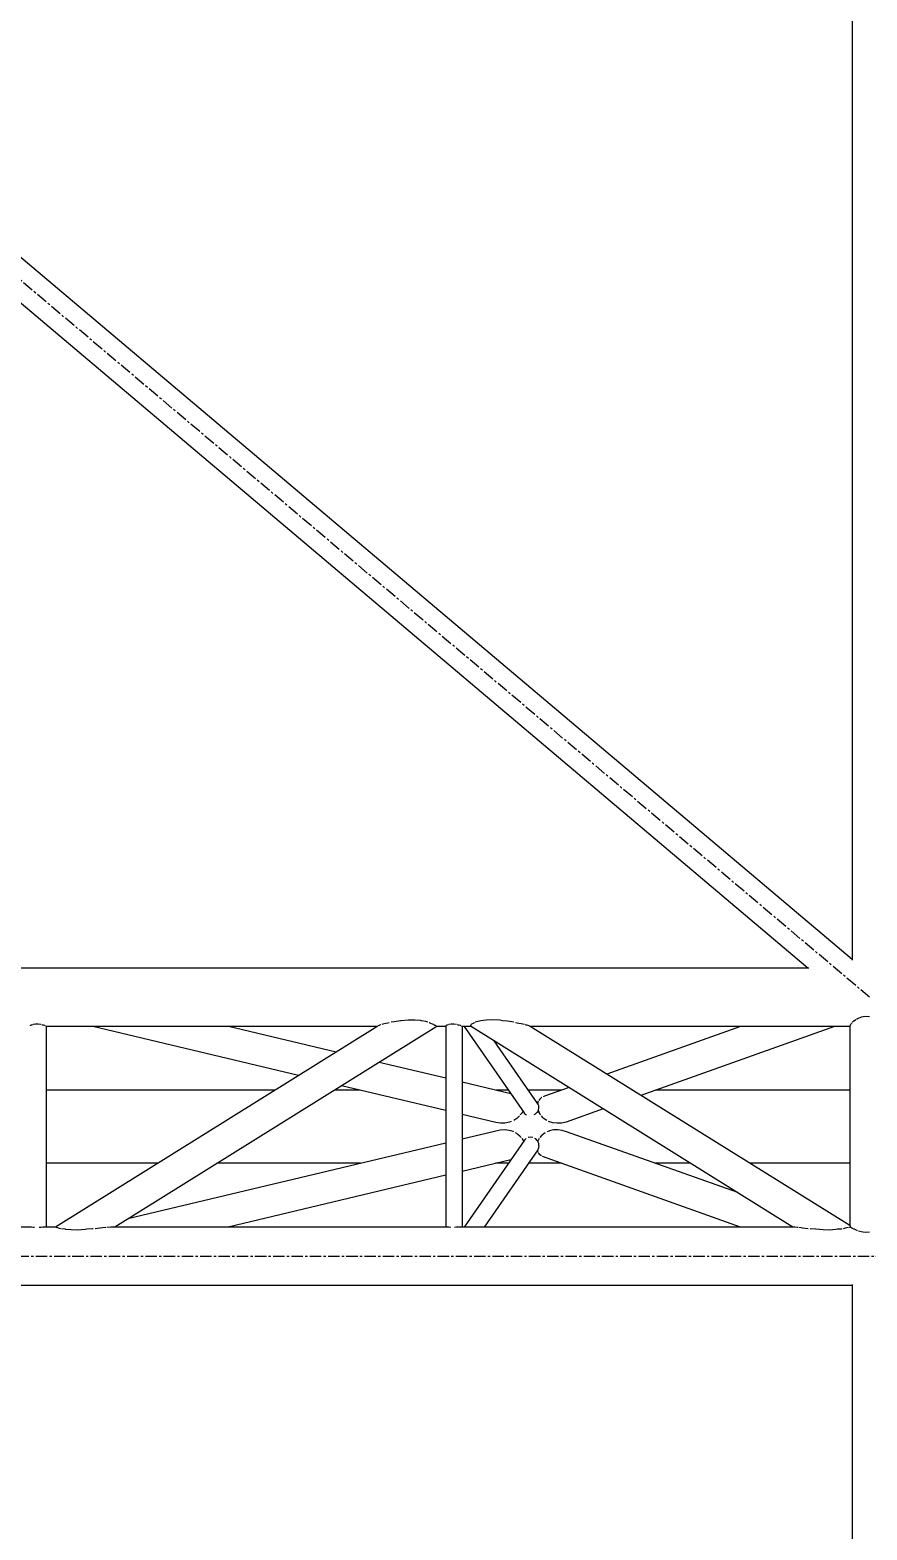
# Model space of a CAD drawing. Header units: millimetres. Extents: x 5143 to 30813, y 232 to 21408.
# Drawn here: x 9513 to 10095, y 15460 to 16503 of the extents above; entities that cross this region are included whole.
import ezdxf

# ---------------------------------------------------------------- set-up
doc = ezdxf.new("R2010")
doc.units = ezdxf.units.MM
doc.header["$LTSCALE"] = 0.25
doc.linetypes.add('CENTER', pattern=[50.8, 31.75, -6.35, 6.35, -6.35])
doc.linetypes.add('XKITLINE00', pattern=[0])

msp = doc.modelspace()

# ---------------------------------------------------------------- linework, layer by layer
at = {"color": 8, "linetype": 'CENTER'}
for p, q in [((10096.4, 15830.3), (8366.9, 17290.3)), ((9008.6, 15650.3), (10454.1, 15650.3))]:
    msp.add_line(p, q, dxfattribs=at)
at = {"color": 8, "linetype": 'XKITLINE00'}
for p, q in [((10084.2, 17265.7), (10084.2, 15856.1)), ((10084.2, 15856.5), (9245.9, 16564.2)), ((10053.5, 15850.6), (9225.2, 16549.8)), ((10054.1, 15850.6), (9008.6, 15850.6)), ((9512.8, 15810.6), (9512.6, 15810.4)), ((9513.3, 15810.8), (9512.8, 15810.6)), ((9513.6, 15811), (9513.3, 15810.8)), ((9514.2, 15811.2), (9513.6, 15811)), ((9514.9, 15811.3), (9514.8, 15811.3)), ((9516.4, 15811.6), (9514.9, 15811.3)), ((9518.2, 15811.5), (9516.4, 15811.6)), ((9520, 15811.3), (9518.2, 15811.5)), ((9521.6, 15810.9), (9520.7, 15811.2)), ((9522, 15810.8), (9521.6, 15810.9)), ((9522.8, 15810.6), (9522, 15810.8)), ((9523.3, 15810.4), (9522.8, 15810.6)), ((9523.6, 15810.2), (9523.5, 15810.3)), ((9523.6, 15810.2), (9523.8, 15810.1)), ((9523.9, 15810), (9523.8, 15810.1)), ((9754, 15810), (9523.9, 15810)), ((9523.9, 15810), (9523.9, 15670.6)), ((9754.5, 15810.3), (9530.2, 15670.6)), ((9699.3, 15775.9), (9556.2, 15810)), ((9795.4, 15810), (9571.5, 15670.6)), ((9725.4, 15792.2), (9650.7, 15810)), ((9755.4, 15810.7), (9754.7, 15810.4)), ((9755.5, 15810.8), (9755.4, 15810.7)), ((9756.6, 15811.2), (9755.5, 15810.8)), ((9757.9, 15811.6), (9757.2, 15811.3)), ((9760.1, 15812.1), (9757.9, 15811.6)), ((9761.5, 15812.4), (9760.1, 15812.1)), ((9762.3, 15812.6), (9761.5, 15812.4)), ((9765.9, 15813.3), (9763.7, 15812.9)), ((9770.1, 15813.9), (9765.9, 15813.3)), ((9770.7, 15814), (9770.1, 15813.9)), ((9775.6, 15814.5), (9770.7, 15814)), ((9780.2, 15814.5), (9775.6, 15814.5)), ((9784.2, 15814.1), (9780.2, 15814.5)), ((9784.8, 15813.9), (9784.2, 15814.1)), ((9787.7, 15813.4), (9784.8, 15813.9)), ((9789.3, 15812.9), (9787.7, 15813.4)), ((9790.4, 15812.6), (9790.2, 15812.6)), ((9791.2, 15812.1), (9790.4, 15812.6)), ((9792.5, 15811.7), (9791.2, 15812.1)), ((9793.1, 15811.3), (9792.5, 15811.7)), ((9793.9, 15810.8), (9793.4, 15811.2)), ((9793.9, 15810.8), (9794, 15810.8)), ((9794.9, 15810.4), (9794, 15810.8)), ((9795, 15810.3), (9795.1, 15810.1)), ((9795.4, 15810), (9795.1, 15810.1)), ((9801.6, 15810), (9795.3, 15810)), ((9801.6, 15810.3), (9801.6, 15810.2)), ((9801.6, 15810.2), (9801.6, 15670.6)), ((9801.9, 15810.6), (9801.7, 15810.4)), ((9802.4, 15810.8), (9801.9, 15810.6)), ((9802.7, 15811), (9802.4, 15810.8)), ((9803.3, 15811.2), (9802.7, 15811)), ((9803.9, 15811.4), (9803.8, 15811.3)), ((9805.5, 15811.6), (9803.9, 15811.4)), ((9807.3, 15811.6), (9805.5, 15811.6)), ((9809.1, 15811.4), (9807.3, 15811.6)), ((9809.2, 15811.3), (9809.1, 15811.4)), ((9810.6, 15811), (9809.9, 15811.2)), ((9811.1, 15810.8), (9810.6, 15811)), ((9811.9, 15810.6), (9811.1, 15810.8)), ((9812.4, 15810.4), (9811.9, 15810.6)), ((9812.7, 15810.2), (9812.6, 15810.3)), ((9812.7, 15810.2), (9812.8, 15810.1)), ((9813, 15810), (9812.8, 15810.1)), ((9819.2, 15810), (9813, 15810)), ((9813, 15810), (9813, 15670.6)), ((9814.4, 15810), (9856.1, 15749.9)), ((9819.2, 15810.8), (9818.9, 15810.7)), ((9818.9, 15810.7), (9818.9, 15810.4)), ((9818.9, 15810.3), (9818.9, 15810.2)), ((10043.1, 15670.6), (9818.9, 15810.2)), ((9819.4, 15811.2), (9819.2, 15810.8)), ((9819.6, 15811.5), (9819.4, 15811.3)), ((9820.8, 15812.1), (9819.6, 15811.5)), ((9821, 15812.4), (9820.8, 15812.1)), ((9821.6, 15812.6), (9821, 15812.4)), ((9823, 15813.3), (9822.1, 15812.9)), ((9826, 15814), (9823, 15813.3)), ((9829.7, 15814.5), (9826, 15814)), ((9834.1, 15814.6), (9829.7, 15814.5)), ((9839.3, 15814.3), (9834.1, 15814.6)), ((9841.1, 15814), (9839.3, 15814.3)), ((9844.5, 15813.6), (9841.1, 15814)), ((9849.1, 15812.9), (9844.5, 15813.6)), ((9852.5, 15812.1), (9850.2, 15812.6)), ((9854.1, 15811.9), (9852.5, 15812.1)), ((9856.3, 15811.3), (9854.1, 15811.9)), ((9857.6, 15811), (9857, 15811.2)), ((9858.2, 15810.8), (9857.6, 15811)), ((9859.7, 15810.4), (9858.2, 15810.8)), ((9859.8, 15810.4), (9859.7, 15810.4)), ((9860.3, 15810.1), (9860, 15810.3)), ((9860.4, 15810), (9860.3, 15810.1)), ((10082.7, 15671.6), (9860.4, 15810)), ((10082.7, 15810), (9860.5, 15810)), ((10006.7, 15810), (9913.7, 15776.9)), ((10072, 15810), (9937.4, 15762.1)), ((10082.9, 15810.8), (10082.7, 15810.5)), ((10082.7, 15810.5), (10082.7, 15671.5)), ((10083, 15811.2), (10082.9, 15810.8)), ((10083.1, 15811.4), (10083, 15811.3)), ((10083.8, 15812.1), (10083.1, 15811.4)), ((10084.1, 15812.6), (10083.8, 15812.1)), ((10084.1, 15812.6), (10084.1, 15812.6)), ((10085.7, 15814), (10084.4, 15812.9)), ((10085.8, 15814), (10085.7, 15814)), ((10086.7, 15814.6), (10085.8, 15814)), ((10087.9, 15815.4), (10087.2, 15814.9)), ((10090.5, 15816.4), (10087.9, 15815.4)), ((10093.3, 15817), (10090.5, 15816.4)), ((10096.4, 15816.8), (10093.3, 15817)), ((9835.2, 15800.1), (9865.5, 15756.2)), ((9801.6, 15774), (9755.3, 15785)), ((9682.9, 15765.7), (9523.9, 15765.7)), ((9742.1, 15765.7), (9724.2, 15765.7)), ((9801.6, 15751.5), (9729.1, 15768.8)), ((9846.8, 15763.2), (9813, 15771.3)), ((9845.1, 15765.7), (9836.6, 15765.7)), ((9882.1, 15765.7), (9859, 15765.7)), ((9887.4, 15767.5), (9870.4, 15761.5)), ((10082.7, 15765.7), (9947.4, 15765.7)), ((9865.7, 15756.9), (9865.5, 15756.3)), ((9865.5, 15756.2), (9865.9, 15755.5)), ((9865.8, 15757.6), (9865.7, 15756.9)), ((9866, 15758), (9865.8, 15757.6)), ((9865.9, 15755.5), (9866.1, 15755.1)), ((9866.1, 15755.1), (9866.2, 15753.6)), ((9866.8, 15759.2), (9866.3, 15758.5)), ((9867.3, 15759.7), (9866.8, 15759.2)), ((9868.3, 15760.6), (9867.3, 15759.7)), ((9868.4, 15760.6), (9868.3, 15760.6)), ((9870.4, 15761.5), (9869.3, 15761)), ((9836.5, 15743.2), (9813, 15748.8)), ((9851, 15746), (9848.9, 15744.6)), ((9851.2, 15746.3), (9851, 15746)), ((9853, 15747.8), (9851.2, 15746.3)), ((9854.7, 15750), (9853.5, 15748.5)), ((9855.3, 15751.1), (9854.7, 15750.1)), ((9854.7, 15750.1), (9854.7, 15750)), ((9857.3, 15748.7), (9856.1, 15749.9)), ((9857.9, 15748.5), (9857.3, 15748.7)), ((9863.9, 15749), (9863, 15748.5)), ((9865.1, 15750.1), (9863.9, 15749)), ((9865.2, 15750.2), (9865.1, 15750.1)), ((9865.9, 15751.3), (9865.2, 15750.2)), ((9866, 15751.8), (9865.9, 15751.3)), ((9865.9, 15751.3), (9865.9, 15751.3)), ((9865.9, 15751.3), (9866.6, 15750.1)), ((9866.2, 15753.4), (9866, 15751.8)), ((9866.2, 15753.6), (9866.2, 15753.4)), ((9866.6, 15750.1), (9867, 15749.1)), ((9867, 15749.1), (9867.5, 15748.5)), ((9868, 15747.8), (9868.6, 15747)), ((9869.5, 15746.3), (9868.6, 15747)), ((9870.7, 15745.3), (9869.5, 15746.3)), ((9871.9, 15744.6), (9870.7, 15745.3)), ((9911.1, 15752.8), (9885.3, 15743.6)), ((9839.5, 15738), (9813, 15731.7)), ((9839.7, 15742.7), (9836.5, 15743.2)), ((9842.6, 15738.2), (9839.5, 15738)), ((9842.8, 15742.8), (9839.7, 15742.7)), ((9845.7, 15737.8), (9842.6, 15738.2)), ((9845.9, 15743.4), (9842.8, 15742.8)), ((9848.5, 15736.9), (9845.7, 15737.8)), ((9847.2, 15743.9), (9845.9, 15743.4)), ((9848.9, 15736.7), (9848.5, 15736.9)), ((9851, 15735.5), (9850.1, 15736)), ((9852.1, 15734.6), (9851, 15735.5)), ((9853.1, 15733.8), (9852.1, 15734.6)), ((9868.8, 15734.6), (9867.1, 15732.8)), ((9868.9, 15734.6), (9868.8, 15734.6)), ((9870.7, 15736), (9868.9, 15734.6)), ((9873.7, 15737.4), (9872.1, 15736.7)), ((9876, 15743), (9873.1, 15743.9)), ((9876.6, 15738.1), (9873.7, 15737.4)), ((9879.1, 15742.7), (9876, 15743)), ((9879.6, 15738.2), (9876.6, 15738.1)), ((9882.2, 15742.9), (9879.1, 15742.7)), ((9882.7, 15737.8), (9879.6, 15738.2)), ((9885.3, 15743.6), (9882.2, 15742.9)), ((9885.7, 15736.8), (9882.7, 15737.8)), ((10004.8, 15694.5), (9885.7, 15736.8)), ((9801.6, 15729), (9580.7, 15676.4)), ((9856.3, 15731), (9814.4, 15670.6)), ((9865.6, 15724.3), (9828.3, 15670.6)), ((9853.1, 15733.8), (9854, 15732.8)), ((9854.5, 15732.1), (9854.9, 15731.8)), ((9854.9, 15731.8), (9855.4, 15730.8)), ((9855.4, 15730.8), (9855.8, 15730.2)), ((9857.5, 15732.1), (9856.3, 15731)), ((9857.6, 15732.1), (9857.5, 15732.1)), ((9859.1, 15732.9), (9859, 15732.8)), ((9860.8, 15733.1), (9859.1, 15732.9)), ((9862.1, 15732.8), (9860.8, 15733.1)), ((9864.2, 15731.9), (9863.7, 15732.1)), ((9865.3, 15730.8), (9864.2, 15731.9)), ((9865.2, 15723.8), (9865.6, 15722.6)), ((9865.4, 15730.6), (9865.3, 15730.8)), ((9865.4, 15730.6), (9865.6, 15730.3)), ((9865.8, 15730.6), (9865.6, 15730.2)), ((9865.6, 15730.3), (9865.7, 15729.9)), ((9865.9, 15725.1), (9865.6, 15724.3)), ((9865.7, 15729.9), (9866.1, 15728.8)), ((9865.9, 15730.8), (9865.8, 15730.6)), ((9866.7, 15732.1), (9865.9, 15730.8)), ((9866.1, 15725.5), (9865.9, 15725.1)), ((9866.1, 15728.8), (9866.1, 15728)), ((9866.3, 15727), (9866.1, 15725.7)), ((9866.1, 15725.6), (9866.1, 15725.5)), ((9866.2, 15727.9), (9866.2, 15727.2)), ((9866.2, 15727.2), (9866.3, 15727)), ((9601.3, 15714.9), (9523.9, 15714.9)), ((9742.4, 15714.9), (9642.6, 15714.9)), ((9846.9, 15717.4), (9813, 15709.3)), ((9845.1, 15714.9), (9836.3, 15714.9)), ((9882.2, 15714.9), (9859, 15714.9)), ((9865.9, 15722.1), (9866.8, 15721.1)), ((9866.8, 15721.1), (9867.1, 15720.7)), ((9868.3, 15720), (9867.1, 15720.7)), ((10006.7, 15670.6), (9868.9, 15719.6)), ((9972, 15714.9), (9947.4, 15714.9)), ((10082.7, 15714.9), (10013.3, 15714.9)), ((9801.6, 15706.6), (9650.4, 15670.6)), ((9512.7, 15670.6), (9505.8, 15670.6)), ((9513.3, 15670.6), (9512.8, 15670.6)), ((9512.8, 15670.6), (9512.8, 15670.6)), ((9513.4, 15670.6), (9513.2, 15670.6)), ((9513.6, 15670.5), (9513.3, 15670.6)), ((9514.9, 15670.3), (9513.6, 15670.5)), ((9515.8, 15670.3), (9514.9, 15670.3)), ((9520, 15670.3), (9518.9, 15670.3)), ((9521.6, 15670.5), (9520, 15670.3)), ((9522, 15670.6), (9521.6, 15670.5)), ((9522.4, 15670.6), (9521.9, 15670.6)), ((9522.8, 15670.6), (9522, 15670.6)), ((9522.9, 15670.6), (9522.8, 15670.6)), ((9530.2, 15670.6), (9522.9, 15670.6)), ((9530.3, 15670.6), (9530.2, 15670.6)), ((9530.9, 15670.3), (9530.3, 15670.6)), ((9532, 15670.1), (9531.1, 15670.2)), ((9532.4, 15669.8), (9532, 15670.1)), ((9534, 15669.4), (9532.4, 15669.8)), ((9537.3, 15669), (9534.5, 15669.3)), ((9537.6, 15668.9), (9537.3, 15669)), ((9541.3, 15668.6), (9537.6, 15668.9)), ((9545.8, 15668.5), (9541.3, 15668.6)), ((9551, 15668.8), (9545.8, 15668.5)), ((9552, 15669), (9551, 15668.8)), ((9556.1, 15669.3), (9552, 15669)), ((9556.4, 15669.3), (9556.1, 15669.3)), ((9561.1, 15669.8), (9557.8, 15669.4)), ((9563.1, 15670.1), (9561.1, 15669.8)), ((9565.2, 15670.2), (9563.1, 15670.1)), ((9568.7, 15670.6), (9565.9, 15670.3)), ((9568.8, 15670.6), (9568.7, 15670.6)), ((9569.6, 15670.6), (9568.8, 15670.6)), ((9801.8, 15670.6), (9569.7, 15670.6)), ((9802.4, 15670.6), (9801.9, 15670.6)), ((9801.9, 15670.6), (9801.9, 15670.6)), ((9802.5, 15670.6), (9802.3, 15670.6)), ((9802.7, 15670.5), (9802.4, 15670.6)), ((9803.9, 15670.4), (9802.7, 15670.5)), ((9805.1, 15670.3), (9803.9, 15670.4)), ((9809.1, 15670.4), (9807.7, 15670.3)), ((9810.6, 15670.5), (9809.1, 15670.4)), ((9811, 15670.6), (9810.6, 15670.5)), ((9811, 15670.6), (9811, 15670.6)), ((9811.9, 15670.6), (9811, 15670.6)), ((9811.5, 15670.6), (9811, 15670.6)), ((9811.9, 15670.6), (9811.9, 15670.6)), ((10043.7, 15670.6), (9812, 15670.6)), ((10044, 15670.6), (10043.8, 15670.6)), ((10044.3, 15670.6), (10044, 15670.6)), ((10046.3, 15670.3), (10044.3, 15670.6)), ((10046.5, 15670.3), (10046.3, 15670.3)), ((10048.9, 15670.1), (10047.2, 15670.2)), ((10049.7, 15669.9), (10048.9, 15670.1)), ((10053.6, 15669.4), (10049.7, 15669.9)), ((10058.9, 15669), (10055.1, 15669.3)), ((10064, 15668.6), (10058.9, 15669)), ((10068.8, 15668.5), (10064, 15668.6)), ((10072.9, 15668.8), (10068.8, 15668.5)), ((10074, 15669), (10072.9, 15668.8)), ((10076.5, 15669.2), (10074, 15669)), ((10077, 15669.3), (10076.5, 15669.2)), ((10079.4, 15669.7), (10077.9, 15669.4)), ((10080.6, 15670.1), (10079.4, 15669.7)), ((10081.6, 15670.2), (10080.6, 15670.1)), ((10081.8, 15670.2), (10081.6, 15670.2)), ((10083, 15670.5), (10082.1, 15670.3)), ((10082.7, 15671.5), (10082.8, 15671.4)), ((10082.8, 15671.4), (10082.9, 15670.7)), ((10083, 15670.7), (10083, 15670.4)), ((10083, 15670.4), (10083.1, 15670.4)), ((10083.2, 15670.3), (10083.1, 15670.4)), ((10083.7, 15670.1), (10083.4, 15670.2)), ((10084.1, 15669.8), (10083.7, 15670.1)), ((10084.8, 15669.4), (10084.1, 15669.8)), ((10085.7, 15669), (10085.1, 15669.3)), ((10085.8, 15669), (10085.7, 15669)), ((10087.9, 15668), (10085.8, 15669)), ((10087.9, 15668), (10087.9, 15668)), ((10090.5, 15667.3), (10088.6, 15667.8)), ((10093.3, 15666.8), (10090.5, 15667.3)), ((10096.4, 15667), (10093.3, 15666.8)), ((10084.2, 15630), (9008.6, 15630)), ((10084.2, 15630.6), (10084.2, 14210.5))]:
    msp.add_line(p, q, dxfattribs=at)

doc.saveas('drawing.dxf')
